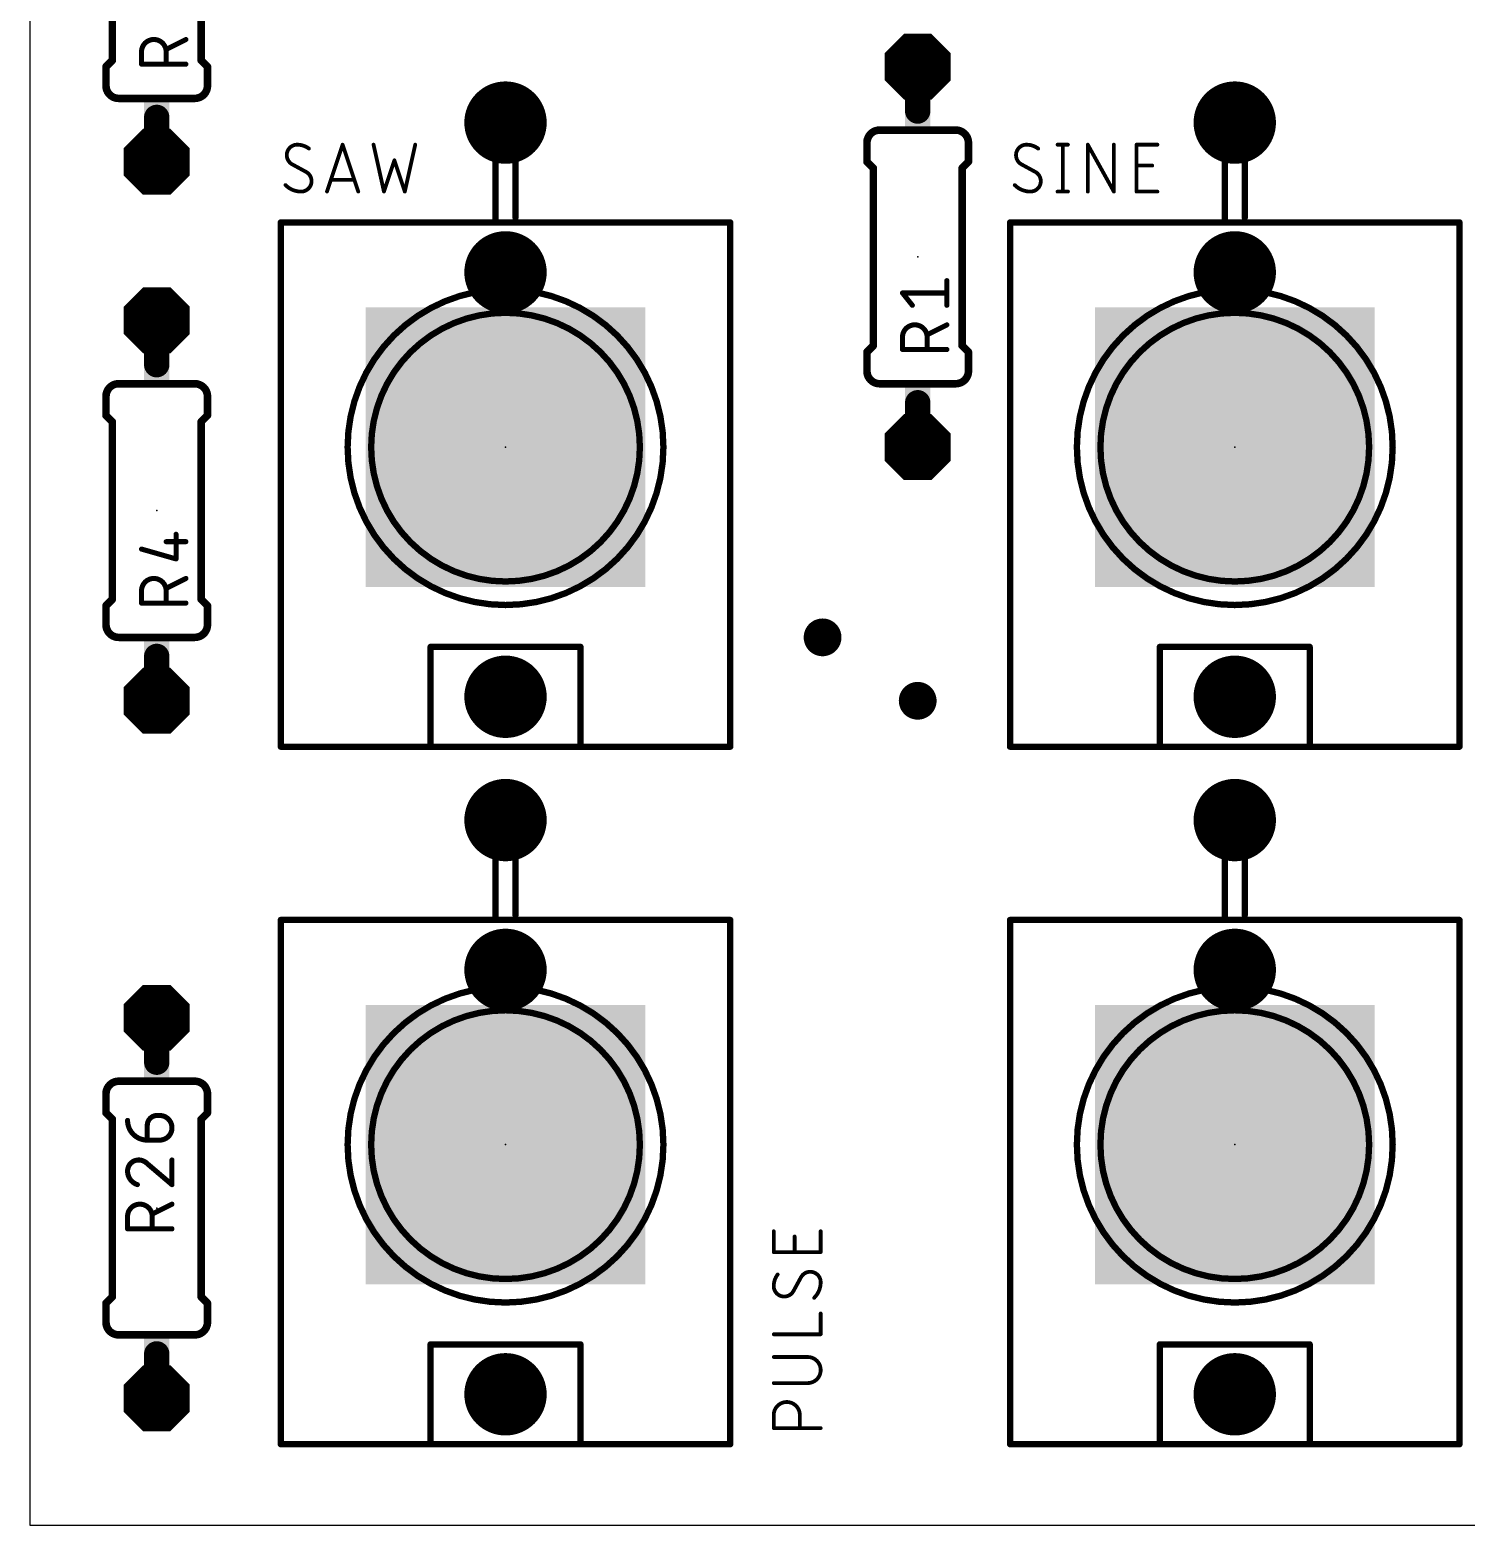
# Model space of a CAD drawing. Extents: x 0 to 48, y 0 to 102.
# Drawn here: x 0 to 28.76, y 0 to 29.95 of the extents above; entities that cross this region are included whole.
import ezdxf

# ---------------------------------------------------------------- set-up
doc = ezdxf.new("R2010")
doc.units = 0
for name, color, linetype in [('17', 110, 'CONTINUOUS'), ('18', 110, 'CONTINUOUS'), ('20', 31, 'CONTINUOUS'), ('21', 253, 'CONTINUOUS'), ('23', 53, 'CONTINUOUS'), ('25', 253, 'CONTINUOUS'), ('41', 12, 'CONTINUOUS'), ('51', 253, 'CONTINUOUS')]:
    doc.layers.add(name, color=color, linetype=linetype)

# ---------------------------------------------------------------- blocks, each defined once
blk = doc.blocks.new('RECT')
blk.add_solid([(-0.5, -0.5), (0.5, -0.5), (-0.5, 0.5), (0.5, 0.5)])
blk = doc.blocks.new('ROUNDP')
at = {"const_width": 0.5}
blk.add_lwpolyline([(0, -0.25, 1), (0, 0.25, 1), (0, -0.25)], format="xyb", dxfattribs=at)
blk = doc.blocks.new('OCTAGONP')
at = {"const_width": 0.5}
blk.add_lwpolyline([(-0.25, -0.1036), (-0.25, 0.1036), (-0.1036, 0.25), (0.1036, 0.25), (0.25, 0.1036), (0.25, -0.1036), (0.1036, -0.25), (-0.1036, -0.25), (-0.25, -0.1036), (-0.25, 0.1036)], dxfattribs=at)
blk = doc.blocks.new('ROUNDV')
at = {"const_width": 0.5}
blk.add_lwpolyline([(0, -0.25, 1), (0, 0.25, 1), (0, -0.25)], format="xyb", dxfattribs=at)

msp = doc.modelspace()

# ---------------------------------------------------------------- linework, layer by layer
at = {"layer": '20'}
for p, q in [((0, 99.05), (0, 0)), ((0, 0), (48.26, 0))]:
    msp.add_line(p, q, dxfattribs=at)
at = {"layer": '21'}
for points, const_width in [([(1.651, 29.337), (1.651, 32.893)], 0.1524), ([(3.429, 29.337), (3.429, 32.893)], 0.1524), ([(1.651, 29.337), (1.524, 29.21)], 0.1524), ([(3.429, 29.337), (3.556, 29.21)], 0.1524), ([(1.524, 28.829), (1.524, 29.21)], 0.1524), ([(3.556, 28.829), (3.556, 29.21)], 0.1524), ([(1.778, 28.575), (3.302, 28.575)], 0.1524), ([(9.725, 28.29), (9.325, 28.29)], 0.127), ([(9.325, 28.29), (9.325, 26.09)], 0.127), ([(9.725, 26.19), (9.725, 28.29)], 0.127), ([(24.33, 28.29), (23.93, 28.29)], 0.127), ([(23.93, 28.29), (23.93, 26.09)], 0.127), ([(24.33, 26.19), (24.33, 28.29)], 0.127), ([(18.542, 27.94), (17.018, 27.94)], 0.1524), ([(5.9498, 26.7081), (6.2631, 27.6479)], 0.0762), ([(6.2631, 27.6479), (6.5763, 26.7081)], 0.0762), ([(6.8817, 27.6479), (7.0905, 26.7081)], 0.0762), ([(7.5082, 26.7081), (7.7171, 27.6479)], 0.0762), ([(16.764, 27.686), (16.764, 27.305)], 0.1524), ([(18.796, 27.686), (18.796, 27.305)], 0.1524), ([(20.5808, 27.6479), (20.7896, 27.6479)], 0.0762), ([(20.6852, 27.6479), (20.6852, 26.7081)], 0.0762), ([(21.1861, 26.7081), (21.1861, 27.6479)], 0.0762), ([(21.1861, 27.6479), (21.7082, 26.7081)], 0.0762), ([(21.7082, 26.7081), (21.7082, 27.6479)], 0.0762), ([(22.1632, 26.7081), (22.1632, 27.6479)], 0.0762), ([(22.1632, 27.6479), (22.5809, 27.6479)], 0.0762), ([(5.5358, 27.0997), (5.2486, 27.2563)], 0.0762), ([(7.0905, 26.7081), (7.2994, 27.3346)], 0.0762), ([(7.2994, 27.3346), (7.5082, 26.7081)], 0.0762), ([(16.891, 27.178), (16.764, 27.305)], 0.1524), ([(16.891, 27.178), (16.891, 23.622)], 0.1524), ([(18.669, 27.178), (18.796, 27.305)], 0.1524), ([(18.669, 27.178), (18.669, 23.622)], 0.1524), ([(20.1408, 27.0997), (19.8536, 27.2563)], 0.0762), ([(22.1632, 27.2302), (22.4765, 27.2302)], 0.0762), ([(6.498, 26.9431), (6.0281, 26.9431)], 0.0762), ([(20.5808, 26.7081), (20.7896, 26.7081)], 0.0762), ([(22.5809, 26.7081), (22.1632, 26.7081)], 0.0762), ([(9.325, 26.09), (5.025, 26.09)], 0.127), ([(5.025, 26.09), (5.025, 15.59)], 0.127), ([(14.025, 26.09), (9.325, 26.09)], 0.127), ([(14.025, 15.59), (14.025, 26.09)], 0.127), ([(23.93, 26.09), (19.63, 26.09)], 0.127), ([(19.63, 26.09), (19.63, 15.59)], 0.127), ([(28.63, 26.09), (23.93, 26.09)], 0.127), ([(28.63, 15.59), (28.63, 26.09)], 0.127), ([(16.891, 23.622), (16.764, 23.495)], 0.1524), ([(18.669, 23.622), (18.796, 23.495)], 0.1524), ([(16.764, 23.114), (16.764, 23.495)], 0.1524), ([(18.796, 23.114), (18.796, 23.495)], 0.1524), ([(3.302, 22.86), (1.778, 22.86)], 0.1524), ([(18.542, 22.86), (17.018, 22.86)], 0.1524), ([(1.524, 22.606), (1.524, 22.225)], 0.1524), ([(3.556, 22.606), (3.556, 22.225)], 0.1524), ([(1.651, 22.098), (1.524, 22.225)], 0.1524), ([(1.651, 22.098), (1.651, 18.542)], 0.1524), ([(3.429, 22.098), (3.556, 22.225)], 0.1524), ([(3.429, 22.098), (3.429, 18.542)], 0.1524), ([(1.651, 18.542), (1.524, 18.415)], 0.1524), ([(3.429, 18.542), (3.556, 18.415)], 0.1524), ([(1.524, 18.034), (1.524, 18.415)], 0.1524), ([(3.556, 18.034), (3.556, 18.415)], 0.1524), ([(3.302, 17.78), (1.778, 17.78)], 0.1524), ([(11.025, 17.59), (8.025, 17.59)], 0.127), ([(8.025, 17.59), (8.025, 15.59)], 0.127), ([(11.025, 15.59), (11.025, 17.59)], 0.127), ([(25.63, 17.59), (22.63, 17.59)], 0.127), ([(22.63, 17.59), (22.63, 15.59)], 0.127), ([(25.63, 15.59), (25.63, 17.59)], 0.127), ([(8.025, 15.59), (5.025, 15.59)], 0.127), ([(11.025, 15.59), (8.025, 15.59)], 0.127), ([(14.025, 15.59), (11.025, 15.59)], 0.127), ([(22.63, 15.59), (19.63, 15.59)], 0.127), ([(25.63, 15.59), (22.63, 15.59)], 0.127), ([(28.63, 15.59), (25.63, 15.59)], 0.127), ([(9.725, 14.32), (9.325, 14.32)], 0.127), ([(9.325, 14.32), (9.325, 12.12)], 0.127), ([(9.725, 12.22), (9.725, 14.32)], 0.127), ([(24.33, 14.32), (23.93, 14.32)], 0.127), ([(23.93, 14.32), (23.93, 12.12)], 0.127), ([(24.33, 12.22), (24.33, 14.32)], 0.127), ([(9.325, 12.12), (5.025, 12.12)], 0.127), ([(5.025, 12.12), (5.025, 1.62)], 0.127), ([(14.025, 12.12), (9.325, 12.12)], 0.127), ([(14.025, 1.62), (14.025, 12.12)], 0.127), ([(23.93, 12.12), (19.63, 12.12)], 0.127), ([(19.63, 12.12), (19.63, 1.62)], 0.127), ([(28.63, 12.12), (23.93, 12.12)], 0.127), ([(28.63, 1.62), (28.63, 12.12)], 0.127), ([(1.524, 8.636), (1.524, 8.255)], 0.1524), ([(3.302, 8.89), (1.778, 8.89)], 0.1524), ([(3.556, 8.636), (3.556, 8.255)], 0.1524), ([(1.651, 8.128), (1.524, 8.255)], 0.1524), ([(1.651, 8.128), (1.651, 4.572)], 0.1524), ([(3.429, 8.128), (3.556, 8.255)], 0.1524), ([(3.429, 8.128), (3.429, 4.572)], 0.1524), ([(14.8971, 5.4674), (14.8971, 5.8851)], 0.0762), ([(15.3148, 5.4674), (15.3148, 5.7807)], 0.0762), ([(15.8369, 5.8851), (15.8369, 5.4674)], 0.0762), ([(15.8369, 5.4674), (14.8971, 5.4674)], 0.0762), ([(15.4453, 4.9689), (15.2887, 4.6818)], 0.0762), ([(1.651, 4.572), (1.524, 4.445)], 0.1524), ([(1.524, 4.064), (1.524, 4.445)], 0.1524), ([(3.429, 4.572), (3.556, 4.445)], 0.1524), ([(3.556, 4.064), (3.556, 4.445)], 0.1524), ([(15.8369, 3.8215), (15.8369, 4.2392)], 0.0762), ([(3.302, 3.81), (1.778, 3.81)], 0.1524), ([(11.025, 3.62), (8.025, 3.62)], 0.127), ([(8.025, 3.62), (8.025, 1.62)], 0.127), ([(11.025, 1.62), (11.025, 3.62)], 0.127), ([(14.8971, 3.8215), (15.8369, 3.8215)], 0.0762), ([(25.63, 3.62), (22.63, 3.62)], 0.127), ([(22.63, 3.62), (22.63, 1.62)], 0.127), ([(25.63, 1.62), (25.63, 3.62)], 0.127), ([(15.5758, 3.3665), (14.8971, 3.3665)], 0.0762), ([(14.8971, 2.8444), (15.5758, 2.8444)], 0.0762), ([(14.8971, 1.9431), (14.8971, 2.2042)], 0.0762), ([(15.4192, 2.2042), (15.4192, 1.9431)], 0.0762), ([(15.8369, 1.9431), (14.8971, 1.9431)], 0.0762), ([(8.025, 1.62), (5.025, 1.62)], 0.127), ([(11.025, 1.62), (8.025, 1.62)], 0.127), ([(14.025, 1.62), (11.025, 1.62)], 0.127), ([(22.63, 1.62), (19.63, 1.62)], 0.127), ([(25.63, 1.62), (22.63, 1.62)], 0.127), ([(28.63, 1.62), (25.63, 1.62)], 0.127)]:
    msp.add_lwpolyline(points, dxfattribs=dict(at, const_width=const_width))
for points, const_width in [([(1.6129, 29.337, 1), (1.6891, 29.337)], 0.0762), ([(1.6779, 29.3101, 1), (1.6241, 29.3639)], 0.0762), ([(3.3909, 29.337, 1), (3.4671, 29.337)], 0.0762), ([(3.4559, 29.3639, 1), (3.4021, 29.3101)], 0.0762), ([(1.5621, 29.21, 1), (1.4859, 29.21)], 0.0762), ([(1.4971, 29.2369, 1), (1.5509, 29.1831)], 0.0762), ([(3.5941, 29.21, 1), (3.5179, 29.21)], 0.0762), ([(3.5291, 29.1831, 1), (3.5829, 29.2369)], 0.0762), ([(1.524, 28.829, 0.4142), (1.778, 28.575)], 0.1524), ([(1.5621, 28.829, 1), (1.4859, 28.829)], 0.0762), ([(1.4859, 28.829, 1), (1.5621, 28.829)], 0.0762), ([(3.302, 28.575, 0.4142), (3.556, 28.829)], 0.1524), ([(3.5941, 28.829, 1), (3.5179, 28.829)], 0.0762), ([(3.5179, 28.829, 1), (3.5941, 28.829)], 0.0762), ([(1.778, 28.6131, 1), (1.778, 28.5369)], 0.0762), ([(1.778, 28.5369, 1), (1.778, 28.6131)], 0.0762), ([(3.302, 28.6131, 1), (3.302, 28.5369)], 0.0762), ([(3.302, 28.5369, 1), (3.302, 28.6131)], 0.0762), ([(9.325, 28.3218, 1), (9.325, 28.2583)], 0.0635), ([(9.3568, 28.29, 1), (9.2933, 28.29)], 0.0635), ([(9.7568, 28.29, 1), (9.6932, 28.29)], 0.0635), ([(9.725, 28.2583, 1), (9.725, 28.3218)], 0.0635), ([(23.93, 28.3218, 1), (23.93, 28.2583)], 0.0635), ([(23.9617, 28.29, 1), (23.8983, 28.29)], 0.0635), ([(24.3618, 28.29, 1), (24.2983, 28.29)], 0.0635), ([(24.33, 28.2583, 1), (24.33, 28.3218)], 0.0635), ([(17.018, 27.94, 0.4142), (16.764, 27.686)], 0.1524), ([(17.018, 27.9781, 1), (17.018, 27.9019)], 0.0762), ([(17.018, 27.9019, 1), (17.018, 27.9781)], 0.0762), ([(18.796, 27.686, 0.4142), (18.542, 27.94)], 0.1524), ([(18.542, 27.9781, 1), (18.542, 27.9019)], 0.0762), ([(18.542, 27.9019, 1), (18.542, 27.9781)], 0.0762), ([(5.3531, 27.6479, 0.4142), (5.1442, 27.4391)], 0.0762), ([(5.588, 27.5696, 0.1623), (5.3531, 27.6479)], 0.0762), ([(5.3531, 27.6669, 1), (5.353, 27.6289)], 0.0381), ([(5.353, 27.6288, 1), (5.3531, 27.6669)], 0.0381), ([(5.5766, 27.5543, 1), (5.5994, 27.5848)], 0.0381), ([(6.2811, 27.6539, 1), (6.245, 27.6419)], 0.0381), ([(6.2811, 27.6419, 1), (6.245, 27.6539)], 0.0381), ([(6.9003, 27.652, 1), (6.8631, 27.6438)], 0.0381), ([(7.7357, 27.6438, 1), (7.6985, 27.652)], 0.0381), ([(16.8021, 27.686, 1), (16.7259, 27.686)], 0.0762), ([(16.7259, 27.686, 1), (16.8021, 27.686)], 0.0762), ([(18.8341, 27.686, 1), (18.7579, 27.686)], 0.0762), ([(18.7579, 27.686, 1), (18.8341, 27.686)], 0.0762), ([(19.9581, 27.6479, 0.4142), (19.7492, 27.4391)], 0.0762), ([(20.193, 27.5696, 0.1623), (19.9581, 27.6479)], 0.0762), ([(19.9581, 27.6669, 1), (19.958, 27.6289)], 0.0381), ([(19.958, 27.6288, 1), (19.9581, 27.6669)], 0.0381), ([(20.1816, 27.5543, 1), (20.2044, 27.5848)], 0.0381), ([(20.5808, 27.6669, 1), (20.5808, 27.6288)], 0.0381), ([(20.7042, 27.6479, 1), (20.6661, 27.6479)], 0.0381), ([(20.7896, 27.6288, 1), (20.7896, 27.6669)], 0.0381), ([(21.2028, 27.6572, 1), (21.1695, 27.6386)], 0.0381), ([(21.2052, 27.6479, 1), (21.1671, 27.6479)], 0.0381), ([(21.7273, 27.6479, 1), (21.6892, 27.6479)], 0.0381), ([(22.1632, 27.6669, 1), (22.1632, 27.6288)], 0.0381), ([(22.1823, 27.6479, 1), (22.1442, 27.6479)], 0.0381), ([(22.5809, 27.6288, 1), (22.5809, 27.6669)], 0.0381), ([(5.1442, 27.4391, 0.2656), (5.2486, 27.2563)], 0.0762), ([(5.1633, 27.4391, 1), (5.1252, 27.4391)], 0.0381), ([(5.1252, 27.4391, 1), (5.1633, 27.4391)], 0.0381), ([(5.2577, 27.273, 1), (5.2395, 27.2396)], 0.0381), ([(5.239, 27.2399, 1), (5.2583, 27.2727)], 0.0381), ([(7.3175, 27.3407, 1), (7.2813, 27.3286)], 0.0381), ([(7.3175, 27.3286, 1), (7.2813, 27.3407)], 0.0381), ([(16.7259, 27.305, 1), (16.8021, 27.305)], 0.0762), ([(16.7909, 27.3319, 1), (16.7371, 27.2781)], 0.0762), ([(16.9291, 27.178, 1), (16.8529, 27.178)], 0.0762), ([(18.7071, 27.178, 1), (18.6309, 27.178)], 0.0762), ([(18.7579, 27.305, 1), (18.8341, 27.305)], 0.0762), ([(18.8229, 27.2781, 1), (18.7691, 27.3319)], 0.0762), ([(19.7492, 27.4391, 0.2656), (19.8536, 27.2563)], 0.0762), ([(19.7683, 27.4391, 1), (19.7302, 27.4391)], 0.0381), ([(19.7302, 27.4391, 1), (19.7683, 27.4391)], 0.0381), ([(19.8627, 27.273, 1), (19.8445, 27.2396)], 0.0381), ([(19.844, 27.2399, 1), (19.8633, 27.2727)], 0.0381), ([(22.1632, 27.2493, 1), (22.1632, 27.2112)], 0.0381), ([(22.4765, 27.2112, 1), (22.4765, 27.2493)], 0.0381), ([(5.4314, 26.7081, 0.4142), (5.6402, 26.9169)], 0.0762), ([(5.6402, 26.9169, 0.2656), (5.5358, 27.0997)], 0.0762), ([(5.5455, 27.1161, 1), (5.5261, 27.0833)], 0.0381), ([(5.5267, 27.083, 1), (5.5449, 27.1164)], 0.0381), ([(5.6593, 26.9169, 1), (5.6212, 26.9169)], 0.0381), ([(6.0281, 26.9621, 1), (6.0281, 26.924)], 0.0381), ([(6.498, 26.924, 1), (6.498, 26.9621)], 0.0381), ([(16.8641, 27.1511, 1), (16.9179, 27.2049)], 0.0762), ([(18.6421, 27.2049, 1), (18.6959, 27.1511)], 0.0762), ([(20.0364, 26.7081, 0.4142), (20.2452, 26.9169)], 0.0762), ([(20.2452, 26.9169, 0.2656), (20.1408, 27.0997)], 0.0762), ([(20.1505, 27.1161, 1), (20.1311, 27.0833)], 0.0381), ([(20.1317, 27.083, 1), (20.1499, 27.1164)], 0.0381), ([(20.2643, 26.9169, 1), (20.2262, 26.9169)], 0.0381), ([(5.1181, 26.8386, 0.2), (5.4314, 26.7081)], 0.0762), ([(5.1316, 26.852, 1), (5.1046, 26.8252)], 0.0381), ([(5.4314, 26.7272, 1), (5.4314, 26.6891)], 0.0381), ([(5.4314, 26.6891, 1), (5.4314, 26.7271)], 0.0381), ([(5.6212, 26.9169, 1), (5.6593, 26.9169)], 0.0381), ([(5.9317, 26.7141, 1), (5.9679, 26.7021)], 0.0381), ([(6.5583, 26.7021, 1), (6.5944, 26.7141)], 0.0381), ([(7.0725, 26.7141, 1), (7.1086, 26.7021)], 0.0381), ([(7.0719, 26.704, 1), (7.1091, 26.7122)], 0.0381), ([(7.4896, 26.7122, 1), (7.5268, 26.704)], 0.0381), ([(7.4902, 26.7021, 1), (7.5263, 26.7141)], 0.0381), ([(19.7231, 26.8386, 0.2), (20.0364, 26.7081)], 0.0762), ([(19.7366, 26.852, 1), (19.7096, 26.8252)], 0.0381), ([(20.0364, 26.7272, 1), (20.0364, 26.6891)], 0.0381), ([(20.0364, 26.6891, 1), (20.0364, 26.7271)], 0.0381), ([(20.2262, 26.9169, 1), (20.2643, 26.9169)], 0.0381), ([(20.5808, 26.7272, 1), (20.5808, 26.6891)], 0.0381), ([(20.6661, 26.7081, 1), (20.7042, 26.7081)], 0.0381), ([(20.7896, 26.6891, 1), (20.7896, 26.7272)], 0.0381), ([(21.1671, 26.7081, 1), (21.2052, 26.7081)], 0.0381), ([(21.6892, 26.7081, 1), (21.7273, 26.7081)], 0.0381), ([(21.6916, 26.6988, 1), (21.7249, 26.7174)], 0.0381), ([(22.1632, 26.7272, 1), (22.1632, 26.6891)], 0.0381), ([(22.1442, 26.7081, 1), (22.1823, 26.7081)], 0.0381), ([(22.5809, 26.6891, 1), (22.5809, 26.7272)], 0.0381), ([(5.0568, 26.09, 1), (4.9933, 26.09)], 0.0635), ([(5.025, 26.1217, 1), (5.025, 26.0583)], 0.0635), ([(9.325, 26.1217, 1), (9.325, 26.0583)], 0.0635), ([(9.2933, 26.09, 1), (9.3568, 26.09)], 0.0635), ([(9.325, 26.0583, 1), (9.325, 26.1217)], 0.0635), ([(9.6932, 26.19, 1), (9.7568, 26.19)], 0.0635), ([(14.0568, 26.09, 1), (13.9932, 26.09)], 0.0635), ([(14.025, 26.0583, 1), (14.025, 26.1217)], 0.0635), ([(19.6618, 26.09, 1), (19.5983, 26.09)], 0.0635), ([(19.63, 26.1217, 1), (19.63, 26.0583)], 0.0635), ([(23.93, 26.1217, 1), (23.93, 26.0583)], 0.0635), ([(23.8983, 26.09, 1), (23.9617, 26.09)], 0.0635), ([(23.93, 26.0583, 1), (23.93, 26.1217)], 0.0635), ([(24.2983, 26.19, 1), (24.3618, 26.19)], 0.0635), ([(28.6618, 26.09, 1), (28.5983, 26.09)], 0.0635), ([(28.63, 26.0583, 1), (28.63, 26.1217)], 0.0635), ([(9.525, 18.4277, 1), (9.525, 24.7523, 1), (9.525, 18.4277)], 0.127), ([(24.13, 18.4277, 1), (24.13, 24.7523, 1), (24.13, 18.4277)], 0.127), ([(9.525, 18.8993, 1), (9.525, 24.2807, 1), (9.525, 18.8993)], 0.127), ([(24.13, 18.8993, 1), (24.13, 24.2807, 1), (24.13, 18.8993)], 0.127), ([(16.8529, 23.622, 1), (16.9291, 23.622)], 0.0762), ([(16.9179, 23.5951, 1), (16.8641, 23.6489)], 0.0762), ([(18.6309, 23.622, 1), (18.7071, 23.622)], 0.0762), ([(18.6959, 23.6489, 1), (18.6421, 23.5951)], 0.0762), ([(16.8021, 23.495, 1), (16.7259, 23.495)], 0.0762), ([(16.7371, 23.5219, 1), (16.7909, 23.4681)], 0.0762), ([(18.8341, 23.495, 1), (18.7579, 23.495)], 0.0762), ([(18.7691, 23.4681, 1), (18.8229, 23.5219)], 0.0762), ([(16.764, 23.114, 0.4142), (17.018, 22.86)], 0.1524), ([(16.8021, 23.114, 1), (16.7259, 23.114)], 0.0762), ([(16.7259, 23.114, 1), (16.8021, 23.114)], 0.0762), ([(18.542, 22.86, 0.4142), (18.796, 23.114)], 0.1524), ([(18.8341, 23.114, 1), (18.7579, 23.114)], 0.0762), ([(18.7579, 23.114, 1), (18.8341, 23.114)], 0.0762), ([(1.778, 22.86, 0.4142), (1.524, 22.606)], 0.1524), ([(1.778, 22.8981, 1), (1.778, 22.8219)], 0.0762), ([(1.778, 22.8219, 1), (1.778, 22.8981)], 0.0762), ([(3.556, 22.606, 0.4142), (3.302, 22.86)], 0.1524), ([(3.302, 22.8981, 1), (3.302, 22.8219)], 0.0762), ([(3.302, 22.8219, 1), (3.302, 22.8981)], 0.0762), ([(17.018, 22.8981, 1), (17.018, 22.8219)], 0.0762), ([(17.018, 22.8219, 1), (17.018, 22.8981)], 0.0762), ([(18.542, 22.8981, 1), (18.542, 22.8219)], 0.0762), ([(18.542, 22.8219, 1), (18.542, 22.8981)], 0.0762), ([(1.5621, 22.606, 1), (1.4859, 22.606)], 0.0762), ([(1.4859, 22.606, 1), (1.5621, 22.606)], 0.0762), ([(3.5941, 22.606, 1), (3.5179, 22.606)], 0.0762), ([(3.5179, 22.606, 1), (3.5941, 22.606)], 0.0762), ([(1.4859, 22.225, 1), (1.5621, 22.225)], 0.0762), ([(1.5509, 22.2519, 1), (1.4971, 22.1981)], 0.0762), ([(1.6891, 22.098, 1), (1.6129, 22.098)], 0.0762), ([(1.6241, 22.0711, 1), (1.6779, 22.1249)], 0.0762), ([(3.4671, 22.098, 1), (3.3909, 22.098)], 0.0762), ([(3.4021, 22.1249, 1), (3.4559, 22.0711)], 0.0762), ([(3.5179, 22.225, 1), (3.5941, 22.225)], 0.0762), ([(3.5829, 22.1981, 1), (3.5291, 22.2519)], 0.0762), ([(1.6129, 18.542, 1), (1.6891, 18.542)], 0.0762), ([(1.6779, 18.5151, 1), (1.6241, 18.5689)], 0.0762), ([(3.3909, 18.542, 1), (3.4671, 18.542)], 0.0762), ([(3.4559, 18.5689, 1), (3.4021, 18.5151)], 0.0762), ([(1.5621, 18.415, 1), (1.4859, 18.415)], 0.0762), ([(1.4971, 18.4419, 1), (1.5509, 18.3881)], 0.0762), ([(3.5941, 18.415, 1), (3.5179, 18.415)], 0.0762), ([(3.5291, 18.3881, 1), (3.5829, 18.4419)], 0.0762), ([(1.524, 18.034, 0.4142), (1.778, 17.78)], 0.1524), ([(1.5621, 18.034, 1), (1.4859, 18.034)], 0.0762), ([(1.4859, 18.034, 1), (1.5621, 18.034)], 0.0762), ([(3.302, 17.78, 0.4142), (3.556, 18.034)], 0.1524), ([(3.5941, 18.034, 1), (3.5179, 18.034)], 0.0762), ([(3.5179, 18.034, 1), (3.5941, 18.034)], 0.0762), ([(1.778, 17.8181, 1), (1.778, 17.7419)], 0.0762), ([(1.778, 17.7419, 1), (1.778, 17.8181)], 0.0762), ([(3.302, 17.8181, 1), (3.302, 17.7419)], 0.0762), ([(3.302, 17.7419, 1), (3.302, 17.8181)], 0.0762), ([(8.0568, 17.59, 1), (7.9933, 17.59)], 0.0635), ([(8.025, 17.6217, 1), (8.025, 17.5583)], 0.0635), ([(11.0568, 17.59, 1), (10.9932, 17.59)], 0.0635), ([(11.025, 17.5583, 1), (11.025, 17.6217)], 0.0635), ([(22.6618, 17.59, 1), (22.5983, 17.59)], 0.0635), ([(22.63, 17.6217, 1), (22.63, 17.5583)], 0.0635), ([(25.6618, 17.59, 1), (25.5983, 17.59)], 0.0635), ([(25.63, 17.5583, 1), (25.63, 17.6217)], 0.0635), ([(5.025, 15.6218, 1), (5.025, 15.5583)], 0.0635), ([(4.9933, 15.59, 1), (5.0568, 15.59)], 0.0635), ([(8.025, 15.6218, 1), (8.025, 15.5583)], 0.0635), ([(7.9933, 15.59, 1), (8.0568, 15.59)], 0.0635), ([(8.025, 15.5583, 1), (8.025, 15.6218)], 0.0635), ([(10.9932, 15.59, 1), (11.0568, 15.59)], 0.0635), ([(11.025, 15.6218, 1), (11.025, 15.5583)], 0.0635), ([(11.025, 15.5583, 1), (11.025, 15.6218)], 0.0635), ([(13.9932, 15.59, 1), (14.0568, 15.59)], 0.0635), ([(14.025, 15.5583, 1), (14.025, 15.6218)], 0.0635), ([(19.63, 15.6218, 1), (19.63, 15.5583)], 0.0635), ([(19.5983, 15.59, 1), (19.6618, 15.59)], 0.0635), ([(22.63, 15.6218, 1), (22.63, 15.5583)], 0.0635), ([(22.5983, 15.59, 1), (22.6618, 15.59)], 0.0635), ([(22.63, 15.5583, 1), (22.63, 15.6218)], 0.0635), ([(25.63, 15.6218, 1), (25.63, 15.5583)], 0.0635), ([(25.5983, 15.59, 1), (25.6618, 15.59)], 0.0635), ([(25.63, 15.5583, 1), (25.63, 15.6218)], 0.0635), ([(28.5983, 15.59, 1), (28.6618, 15.59)], 0.0635), ([(28.63, 15.5583, 1), (28.63, 15.6218)], 0.0635), ([(9.325, 14.3518, 1), (9.325, 14.2882)], 0.0635), ([(9.3568, 14.32, 1), (9.2933, 14.32)], 0.0635), ([(9.7568, 14.32, 1), (9.6932, 14.32)], 0.0635), ([(9.725, 14.2882, 1), (9.725, 14.3518)], 0.0635), ([(23.93, 14.3518, 1), (23.93, 14.2882)], 0.0635), ([(23.9617, 14.32, 1), (23.8983, 14.32)], 0.0635), ([(24.3618, 14.32, 1), (24.2983, 14.32)], 0.0635), ([(24.33, 14.2882, 1), (24.33, 14.3518)], 0.0635), ([(5.025, 12.1518, 1), (5.025, 12.0883)], 0.0635), ([(5.0568, 12.12, 1), (4.9933, 12.12)], 0.0635), ([(9.325, 12.1518, 1), (9.325, 12.0883)], 0.0635), ([(9.2933, 12.12, 1), (9.3568, 12.12)], 0.0635), ([(9.325, 12.0883, 1), (9.325, 12.1518)], 0.0635), ([(9.6932, 12.22, 1), (9.7568, 12.22)], 0.0635), ([(14.0568, 12.12, 1), (13.9932, 12.12)], 0.0635), ([(14.025, 12.0883, 1), (14.025, 12.1518)], 0.0635), ([(19.63, 12.1518, 1), (19.63, 12.0883)], 0.0635), ([(19.6618, 12.12, 1), (19.5983, 12.12)], 0.0635), ([(23.93, 12.1518, 1), (23.93, 12.0883)], 0.0635), ([(23.8983, 12.12, 1), (23.9617, 12.12)], 0.0635), ([(23.93, 12.0883, 1), (23.93, 12.1518)], 0.0635), ([(24.2983, 12.22, 1), (24.3618, 12.22)], 0.0635), ([(28.6618, 12.12, 1), (28.5983, 12.12)], 0.0635), ([(28.63, 12.0883, 1), (28.63, 12.1518)], 0.0635), ([(9.525, 4.4577, 1), (9.525, 10.7823, 1), (9.525, 4.4577)], 0.127), ([(24.13, 4.4577, 1), (24.13, 10.7823, 1), (24.13, 4.4577)], 0.127), ([(9.525, 4.9293, 1), (9.525, 10.3107, 1), (9.525, 4.9293)], 0.127), ([(24.13, 4.9293, 1), (24.13, 10.3107, 1), (24.13, 4.9293)], 0.127), ([(1.778, 8.89, 0.4142), (1.524, 8.636)], 0.1524), ([(1.5621, 8.636, 1), (1.4859, 8.636)], 0.0762), ([(1.778, 8.9281, 1), (1.778, 8.8519)], 0.0762), ([(1.778, 8.8519, 1), (1.778, 8.9281)], 0.0762), ([(3.556, 8.636, 0.4142), (3.302, 8.89)], 0.1524), ([(3.302, 8.9281, 1), (3.302, 8.8519)], 0.0762), ([(3.302, 8.8519, 1), (3.302, 8.9281)], 0.0762), ([(3.5941, 8.636, 1), (3.5179, 8.636)], 0.0762), ([(1.4859, 8.636, 1), (1.5621, 8.636)], 0.0762), ([(3.5179, 8.636, 1), (3.5941, 8.636)], 0.0762), ([(1.4859, 8.255, 1), (1.5621, 8.255)], 0.0762), ([(1.5509, 8.2819, 1), (1.4971, 8.2281)], 0.0762), ([(1.6891, 8.128, 1), (1.6129, 8.128)], 0.0762), ([(1.6241, 8.1011, 1), (1.6779, 8.1549)], 0.0762), ([(3.4671, 8.128, 1), (3.3909, 8.128)], 0.0762), ([(3.4021, 8.1549, 1), (3.4559, 8.1011)], 0.0762), ([(3.5179, 8.255, 1), (3.5941, 8.255)], 0.0762), ([(3.5829, 8.2281, 1), (3.5291, 8.2819)], 0.0762), ([(14.9162, 5.8851, 1), (14.878, 5.8851)], 0.0381), ([(15.3338, 5.7807, 1), (15.2957, 5.7807)], 0.0381), ([(15.8559, 5.8851, 1), (15.8178, 5.8851)], 0.0381), ([(14.8971, 5.4864, 1), (14.8971, 5.4483)], 0.0381), ([(14.878, 5.4674, 1), (14.9162, 5.4674)], 0.0381), ([(15.2957, 5.4674, 1), (15.3338, 5.4674)], 0.0381), ([(15.8178, 5.4674, 1), (15.8559, 5.4674)], 0.0381), ([(15.8369, 5.4483, 1), (15.8369, 5.4864)], 0.0381), ([(15.6281, 5.0734, 0.2656), (15.4453, 4.9689)], 0.0762), ([(15.8369, 4.8645, 0.4142), (15.6281, 5.0734)], 0.0762), ([(15.6281, 5.0924, 1), (15.6281, 5.0543)], 0.0381), ([(15.6281, 5.0543, 1), (15.6281, 5.0924)], 0.0381), ([(14.9754, 5.0211, 0.1623), (14.8971, 4.7862)], 0.0762), ([(14.8971, 4.7862, 0.4142), (15.1059, 4.5774)], 0.0762), ([(14.9162, 4.7862, 1), (14.878, 4.7862)], 0.0381), ([(14.878, 4.7862, 1), (14.9162, 4.7862)], 0.0381), ([(14.9907, 5.0097, 1), (14.9602, 5.0326)], 0.0381), ([(15.4289, 4.9786, 1), (15.4617, 4.9593)], 0.0381), ([(15.462, 4.9598, 1), (15.4286, 4.9781)], 0.0381), ([(15.7064, 4.5512, 0.2), (15.8369, 4.8645)], 0.0762), ([(15.8559, 4.8645, 1), (15.8179, 4.8645)], 0.0381), ([(15.8178, 4.8645, 1), (15.8559, 4.8645)], 0.0381), ([(1.5621, 4.445, 1), (1.4859, 4.445)], 0.0762), ([(1.4971, 4.4719, 1), (1.5509, 4.4181)], 0.0762), ([(1.6129, 4.572, 1), (1.6891, 4.572)], 0.0762), ([(1.6779, 4.5451, 1), (1.6241, 4.5989)], 0.0762), ([(3.3909, 4.572, 1), (3.4671, 4.572)], 0.0762), ([(3.4559, 4.5989, 1), (3.4021, 4.5451)], 0.0762), ([(3.5941, 4.445, 1), (3.5179, 4.445)], 0.0762), ([(3.5291, 4.4181, 1), (3.5829, 4.4719)], 0.0762), ([(15.1059, 4.5774, 0.2656), (15.2887, 4.6818)], 0.0762), ([(15.1059, 4.5964, 1), (15.1059, 4.5583)], 0.0381), ([(15.1059, 4.5583, 1), (15.1059, 4.5964)], 0.0381), ([(15.272, 4.6909, 1), (15.3054, 4.6726)], 0.0381), ([(15.3051, 4.6721, 1), (15.2723, 4.6914)], 0.0381), ([(15.693, 4.5648, 1), (15.7198, 4.5377)], 0.0381), ([(15.8559, 4.2392, 1), (15.8178, 4.2392)], 0.0381), ([(1.524, 4.064, 0.4142), (1.778, 3.81)], 0.1524), ([(1.5621, 4.064, 1), (1.4859, 4.064)], 0.0762), ([(1.4859, 4.064, 1), (1.5621, 4.064)], 0.0762), ([(3.302, 3.81, 0.4142), (3.556, 4.064)], 0.1524), ([(3.5941, 4.064, 1), (3.5179, 4.064)], 0.0762), ([(3.5179, 4.064, 1), (3.5941, 4.064)], 0.0762), ([(1.778, 3.8481, 1), (1.778, 3.7719)], 0.0762), ([(1.778, 3.7719, 1), (1.778, 3.8481)], 0.0762), ([(3.302, 3.8481, 1), (3.302, 3.7719)], 0.0762), ([(3.302, 3.7719, 1), (3.302, 3.8481)], 0.0762), ([(8.025, 3.6518, 1), (8.025, 3.5882)], 0.0635), ([(8.0568, 3.62, 1), (7.9933, 3.62)], 0.0635), ([(11.0568, 3.62, 1), (10.9932, 3.62)], 0.0635), ([(11.025, 3.5882, 1), (11.025, 3.6518)], 0.0635), ([(14.8971, 3.8405, 1), (14.8971, 3.8024)], 0.0381), ([(15.8178, 3.8215, 1), (15.8559, 3.8215)], 0.0381), ([(15.8369, 3.8024, 1), (15.8369, 3.8405)], 0.0381), ([(22.63, 3.6518, 1), (22.63, 3.5882)], 0.0635), ([(22.6618, 3.62, 1), (22.5983, 3.62)], 0.0635), ([(25.6618, 3.62, 1), (25.5983, 3.62)], 0.0635), ([(25.63, 3.5882, 1), (25.63, 3.6518)], 0.0635), ([(14.8971, 3.3855, 1), (14.8971, 3.3474)], 0.0381), ([(15.5758, 2.8444, 1), (15.5758, 3.3665)], 0.0762), ([(15.5758, 3.3855, 1), (15.5758, 3.3474)], 0.0381), ([(15.5758, 3.3474, 1), (15.5758, 3.3855)], 0.0381), ([(14.8971, 2.8634, 1), (14.8971, 2.8253)], 0.0381), ([(15.5758, 2.8634, 1), (15.5758, 2.8253)], 0.0381), ([(15.5758, 2.8253, 1), (15.5758, 2.8634)], 0.0381), ([(15.4192, 2.2042, 1), (14.8971, 2.2042)], 0.0762), ([(14.9162, 2.2042, 1), (14.878, 2.2042)], 0.0381), ([(14.878, 2.2042, 1), (14.9162, 2.2042)], 0.0381), ([(15.4383, 2.2042, 1), (15.4002, 2.2042)], 0.0381), ([(15.4002, 2.2042, 1), (15.4383, 2.2042)], 0.0381), ([(14.8971, 1.9622, 1), (14.8971, 1.9241)], 0.0381), ([(14.878, 1.9431, 1), (14.9162, 1.9431)], 0.0381), ([(15.4002, 1.9431, 1), (15.4383, 1.9431)], 0.0381), ([(15.8369, 1.9241, 1), (15.8369, 1.9622)], 0.0381), ([(5.025, 1.6518, 1), (5.025, 1.5883)], 0.0635), ([(4.9933, 1.62, 1), (5.0568, 1.62)], 0.0635), ([(8.025, 1.6518, 1), (8.025, 1.5883)], 0.0635), ([(7.9933, 1.62, 1), (8.0568, 1.62)], 0.0635), ([(8.025, 1.5883, 1), (8.025, 1.6518)], 0.0635), ([(10.9932, 1.62, 1), (11.0568, 1.62)], 0.0635), ([(11.025, 1.6518, 1), (11.025, 1.5883)], 0.0635), ([(11.025, 1.5883, 1), (11.025, 1.6518)], 0.0635), ([(13.9932, 1.62, 1), (14.0568, 1.62)], 0.0635), ([(14.025, 1.5883, 1), (14.025, 1.6518)], 0.0635), ([(19.63, 1.6518, 1), (19.63, 1.5883)], 0.0635), ([(19.5983, 1.62, 1), (19.6618, 1.62)], 0.0635), ([(22.63, 1.6518, 1), (22.63, 1.5883)], 0.0635), ([(22.5983, 1.62, 1), (22.6618, 1.62)], 0.0635), ([(22.63, 1.5883, 1), (22.63, 1.6518)], 0.0635), ([(25.63, 1.6518, 1), (25.63, 1.5883)], 0.0635), ([(25.5983, 1.62, 1), (25.6618, 1.62)], 0.0635), ([(25.63, 1.5883, 1), (25.63, 1.6518)], 0.0635), ([(28.5983, 1.62, 1), (28.6618, 1.62)], 0.0635), ([(28.63, 1.5883, 1), (28.63, 1.6518)], 0.0635)]:
    msp.add_lwpolyline(points, format="xyb", dxfattribs=dict(at, const_width=const_width))
at = {"layer": '23'}
for p in [(17.78, 25.4), (9.525, 21.59), (24.13, 21.59), (2.54, 20.32), (9.525, 7.62), (24.13, 7.62), (2.54, 6.35)]:
    msp.add_point(p, dxfattribs=at)
at = {"layer": '25'}
for points, const_width in [([(2.7291, 29.5077, 1), (2.2352, 29.5077)], 0.1016), ([(3.1356, 29.732, 1), (3.1128, 29.7774)], 0.0508), ([(2.2606, 29.5077, 1), (2.2098, 29.5077)], 0.0508), ([(2.2098, 29.5077, 1), (2.2606, 29.5077)], 0.0508), ([(2.7177, 29.5798, 1), (2.7404, 29.5344)], 0.0508), ([(2.7545, 29.5077, 1), (2.7037, 29.5077)], 0.0508), ([(2.7037, 29.5077, 1), (2.7545, 29.5077)], 0.0508), ([(2.2352, 29.2862, 1), (2.2352, 29.2354)], 0.0508), ([(2.2098, 29.2608, 1), (2.2606, 29.2608)], 0.0508), ([(2.7037, 29.2608, 1), (2.7545, 29.2608)], 0.0508), ([(3.1242, 29.2354, 1), (3.1242, 29.2862)], 0.0508), ([(18.3896, 24.9247, 1), (18.3388, 24.9247)], 0.0508), ([(17.495, 24.6936, 1), (17.4554, 24.6619)], 0.0508), ([(17.4752, 24.7031, 1), (17.4752, 24.6523)], 0.0508), ([(18.3642, 24.6523, 1), (18.3642, 24.7031)], 0.0508), ([(17.6529, 24.4149, 1), (17.6926, 24.4467)], 0.0508), ([(18.3388, 24.4308, 1), (18.3896, 24.4308)], 0.0508), ([(17.9691, 23.7927, 1), (17.4752, 23.7927)], 0.1016), ([(18.3756, 24.017, 1), (18.3528, 24.0624)], 0.0508), ([(17.5006, 23.7927, 1), (17.4498, 23.7927)], 0.0508), ([(17.4498, 23.7927, 1), (17.5006, 23.7927)], 0.0508), ([(17.9577, 23.8648, 1), (17.9804, 23.8194)], 0.0508), ([(17.9945, 23.7927, 1), (17.9437, 23.7927)], 0.0508), ([(17.9437, 23.7927, 1), (17.9945, 23.7927)], 0.0508), ([(17.4752, 23.5712, 1), (17.4752, 23.5204)], 0.0508), ([(17.4498, 23.5458, 1), (17.5006, 23.5458)], 0.0508), ([(17.9437, 23.5458, 1), (17.9945, 23.5458)], 0.0508), ([(18.3642, 23.5204, 1), (18.3642, 23.5712)], 0.0508), ([(2.952, 19.8447, 1), (2.9012, 19.8447)], 0.0508), ([(2.2422, 19.5728, 1), (2.2282, 19.5239)], 0.0508), ([(2.7291, 19.7219, 1), (2.7291, 19.6711)], 0.0508), ([(3.1242, 19.6711, 1), (3.1242, 19.7219)], 0.0508), ([(2.9012, 19.3508, 1), (2.952, 19.3508)], 0.0508), ([(2.9197, 19.3264, 1), (2.9336, 19.3752)], 0.0508), ([(2.7291, 18.7127, 1), (2.2352, 18.7127)], 0.1016), ([(3.1356, 18.937, 1), (3.1128, 18.9824)], 0.0508), ([(2.2606, 18.7127, 1), (2.2098, 18.7127)], 0.0508), ([(2.2098, 18.7127, 1), (2.2606, 18.7127)], 0.0508), ([(2.7177, 18.7848, 1), (2.7404, 18.7394)], 0.0508), ([(2.7545, 18.7127, 1), (2.7037, 18.7127)], 0.0508), ([(2.7037, 18.7127, 1), (2.7545, 18.7127)], 0.0508), ([(2.2352, 18.4912, 1), (2.2352, 18.4404)], 0.0508), ([(2.2098, 18.4658, 1), (2.2606, 18.4658)], 0.0508), ([(2.7037, 18.4658, 1), (2.7545, 18.4658)], 0.0508), ([(3.1242, 18.4404, 1), (3.1242, 18.4912)], 0.0508), ([(1.9558, 8.1054, 0.4142), (2.3509, 7.7103)], 0.1016), ([(1.9812, 8.1054, 1), (1.9304, 8.1054)], 0.0508), ([(2.5485, 8.2042, 0.4142), (2.3509, 8.0066)], 0.1016), ([(2.5485, 8.2296, 1), (2.5485, 8.1788)], 0.0508), ([(2.5485, 8.1788, 1), (2.5485, 8.2296)], 0.0508), ([(2.5979, 7.7103, 1), (2.5979, 8.2042)], 0.1016), ([(2.5979, 8.2296, 1), (2.5979, 8.1788)], 0.0508), ([(2.5979, 8.1788, 1), (2.5979, 8.2296)], 0.0508), ([(2.3763, 8.0066, 1), (2.3255, 8.0066)], 0.0508), ([(2.3255, 8.0066, 1), (2.3763, 8.0066)], 0.0508), ([(2.3509, 7.7357, 1), (2.3509, 7.6849)], 0.0508), ([(2.3255, 7.7103, 1), (2.3763, 7.7103)], 0.0508), ([(2.3509, 7.6849, 1), (2.3509, 7.7357)], 0.0508), ([(2.5979, 7.7357, 1), (2.5979, 7.6849)], 0.0508), ([(2.5979, 7.6849, 1), (2.5979, 7.7357)], 0.0508), ([(2.1781, 7.3127, 0.4142), (1.9558, 7.0904)], 0.1016), ([(2.1781, 7.3381, 1), (2.178, 7.2873)], 0.0508), ([(2.3509, 7.2386, 0.2053), (2.1781, 7.3127)], 0.1016), ([(2.1781, 7.2873, 1), (2.1781, 7.3381)], 0.0508), ([(2.3674, 7.2579, 1), (2.3345, 7.2192)], 0.0508), ([(2.3325, 7.2211, 1), (2.3693, 7.2561)], 0.0508), ([(2.8702, 7.3127, 1), (2.8194, 7.3127)], 0.0508), ([(1.9558, 7.0904, 0.3252), (2.1534, 6.8188)], 0.1016), ([(1.9812, 7.0904, 1), (1.9304, 7.0904)], 0.0508), ([(1.9304, 7.0904, 1), (1.9812, 7.0904)], 0.0508), ([(2.1455, 6.7946, 1), (2.1612, 6.8429)], 0.0508), ([(2.8194, 6.8188, 1), (2.8702, 6.8188)], 0.0508), ([(2.8283, 6.7994, 1), (2.8613, 6.8381)], 0.0508), ([(2.4497, 6.1807, 1), (1.9558, 6.1807)], 0.1016), ([(2.8562, 6.405, 1), (2.8334, 6.4504)], 0.0508), ([(1.9812, 6.1807, 1), (1.9304, 6.1807)], 0.0508), ([(1.9304, 6.1807, 1), (1.9812, 6.1807)], 0.0508), ([(2.4383, 6.2528, 1), (2.461, 6.2074)], 0.0508), ([(2.4751, 6.1807, 1), (2.4243, 6.1807)], 0.0508), ([(2.4243, 6.1807, 1), (2.4751, 6.1807)], 0.0508), ([(1.9558, 5.9592, 1), (1.9558, 5.9084)], 0.0508), ([(1.9304, 5.9338, 1), (1.9812, 5.9338)], 0.0508), ([(2.4243, 5.9338, 1), (2.4751, 5.9338)], 0.0508), ([(2.8448, 5.9084, 1), (2.8448, 5.9592)], 0.0508)]:
    msp.add_lwpolyline(points, format="xyb", dxfattribs=dict(at, const_width=const_width))
at = {"layer": '25', "const_width": 0.1016}
for points in [[(3.1242, 29.7547), (2.7291, 29.5571)], [(2.2352, 29.2608), (2.2352, 29.5077)], [(2.7291, 29.5077), (2.7291, 29.2608)], [(3.1242, 29.2608), (2.2352, 29.2608)], [(18.3642, 24.4308), (18.3642, 24.9247)], [(17.6728, 24.4308), (17.4752, 24.6777)], [(17.4752, 24.6777), (18.3642, 24.6777)], [(18.3642, 24.0397), (17.9691, 23.8421)], [(17.4752, 23.5458), (17.4752, 23.7927)], [(17.9691, 23.7927), (17.9691, 23.5458)], [(18.3642, 23.5458), (17.4752, 23.5458)], [(2.9266, 19.3508), (2.9266, 19.8447)], [(2.2352, 19.5483), (2.9266, 19.3508)], [(2.7291, 19.6965), (3.1242, 19.6965)], [(3.1242, 18.9597), (2.7291, 18.7621)], [(2.2352, 18.4658), (2.2352, 18.7127)], [(2.7291, 18.7127), (2.7291, 18.4658)], [(3.1242, 18.4658), (2.2352, 18.4658)], [(2.5485, 8.2042), (2.5979, 8.2042)], [(2.3509, 7.7103), (2.3509, 8.0066)], [(2.5979, 7.7103), (2.3509, 7.7103)], [(2.3509, 7.2386), (2.8448, 6.8188)], [(2.8448, 6.8188), (2.8448, 7.3127)], [(2.8448, 6.4277), (2.4497, 6.2301)], [(1.9558, 5.9338), (1.9558, 6.1807)], [(2.4497, 6.1807), (2.4497, 5.9338)], [(2.8448, 5.9338), (1.9558, 5.9338)]]:
    msp.add_lwpolyline(points, dxfattribs=at)
at = {"layer": '51', "const_width": 0.508}
for points in [[(17.78, 29.21), (17.78, 28.321)], [(2.54, 27.305), (2.54, 28.194)], [(2.54, 24.13), (2.54, 23.241)], [(17.78, 21.59), (17.78, 22.479)], [(2.54, 16.51), (2.54, 17.399)], [(2.54, 10.16), (2.54, 9.271)], [(2.54, 2.54), (2.54, 3.429)]]:
    msp.add_lwpolyline(points, dxfattribs=at)
at = {"layer": '51', "const_width": 0.254}
for points in [[(17.907, 29.21, 1), (17.653, 29.21)], [(2.667, 28.194, 1), (2.413, 28.194)], [(17.653, 28.321, 1), (17.907, 28.321)], [(2.413, 27.305, 1), (2.667, 27.305)], [(2.667, 24.13, 1), (2.413, 24.13)], [(2.413, 23.241, 1), (2.667, 23.241)], [(17.907, 22.479, 1), (17.653, 22.479)], [(17.653, 21.59, 1), (17.907, 21.59)], [(2.667, 17.399, 1), (2.413, 17.399)], [(2.413, 16.51, 1), (2.667, 16.51)], [(2.667, 10.16, 1), (2.413, 10.16)], [(2.413, 9.271, 1), (2.667, 9.271)], [(2.667, 3.429, 1), (2.413, 3.429)], [(2.413, 2.54, 1), (2.667, 2.54)]]:
    msp.add_lwpolyline(points, format="xyb", dxfattribs=at)

# ---------------------------------------------------------------- block references
at = {"layer": '17'}
for name, p, xscale, yscale, rotation in [('OCTAGONP', (17.78, 29.21), 1.3208, 1.3208, 90), ('OCTAGONP', (17.78, 29.21), 1.3208, 1.3208, 90), ('ROUNDP', (9.525, 28.09), 1.65, 1.65, 180), ('ROUNDP', (9.525, 28.09), 1.65, 1.65, 180), ('ROUNDP', (24.13, 28.09), 1.65, 1.65, 180), ('ROUNDP', (24.13, 28.09), 1.65, 1.65, 180), ('OCTAGONP', (2.54, 27.305), 1.3208, 1.3208, 270), ('OCTAGONP', (2.54, 27.305), 1.3208, 1.3208, 270), ('ROUNDP', (9.525, 25.09), 1.65, 1.65, 180), ('ROUNDP', (9.525, 25.09), 1.65, 1.65, 180), ('ROUNDP', (24.13, 25.09), 1.65, 1.65, 180), ('ROUNDP', (24.13, 25.09), 1.65, 1.65, 180), ('OCTAGONP', (2.54, 24.13), 1.3208, 1.3208, 90), ('OCTAGONP', (2.54, 24.13), 1.3208, 1.3208, 90), ('OCTAGONP', (17.78, 21.59), 1.3208, 1.3208, 90), ('OCTAGONP', (17.78, 21.59), 1.3208, 1.3208, 90), ('ROUNDP', (9.525, 16.59), 1.65, 1.65, 180), ('ROUNDP', (9.525, 16.59), 1.65, 1.65, 180), ('ROUNDP', (24.13, 16.59), 1.65, 1.65, 180), ('ROUNDP', (24.13, 16.59), 1.65, 1.65, 180), ('OCTAGONP', (2.54, 16.51), 1.3208, 1.3208, 90), ('OCTAGONP', (2.54, 16.51), 1.3208, 1.3208, 90), ('ROUNDP', (9.525, 14.12), 1.65, 1.65, 180), ('ROUNDP', (9.525, 14.12), 1.65, 1.65, 180), ('ROUNDP', (24.13, 14.12), 1.65, 1.65, 180), ('ROUNDP', (24.13, 14.12), 1.65, 1.65, 180), ('ROUNDP', (9.525, 11.12), 1.65, 1.65, 180), ('ROUNDP', (9.525, 11.12), 1.65, 1.65, 180), ('ROUNDP', (24.13, 11.12), 1.65, 1.65, 180), ('ROUNDP', (24.13, 11.12), 1.65, 1.65, 180), ('OCTAGONP', (2.54, 10.16), 1.3208, 1.3208, 90), ('OCTAGONP', (2.54, 10.16), 1.3208, 1.3208, 90), ('ROUNDP', (9.525, 2.62), 1.65, 1.65, 180), ('ROUNDP', (9.525, 2.62), 1.65, 1.65, 180), ('ROUNDP', (24.13, 2.62), 1.65, 1.65, 180), ('ROUNDP', (24.13, 2.62), 1.65, 1.65, 180), ('OCTAGONP', (2.54, 2.54), 1.3208, 1.3208, 90), ('OCTAGONP', (2.54, 2.54), 1.3208, 1.3208, 90)]:
    msp.add_blockref(name, p, dxfattribs=dict(at, xscale=xscale, yscale=yscale, rotation=rotation))
at = {"layer": '18', "xscale": 0.7564, "yscale": 0.7564}
for p in [(15.875, 17.78), (15.875, 17.78), (17.78, 16.51), (17.78, 16.51)]:
    msp.add_blockref('ROUNDV', p, dxfattribs=at)
at = {"layer": '21', "xscale": 0.381, "yscale": 0.508}
for p, rotation in [((2.54, 28.3845), 270), ((17.78, 28.1305), 90), ((2.54, 23.0505), 90), ((17.78, 22.6695), 90), ((2.54, 17.5895), 90), ((2.54, 9.0805), 90), ((2.54, 3.6195), 90)]:
    msp.add_blockref('RECT', p, dxfattribs=dict(at, rotation=rotation))
at = {"layer": '41', "xscale": 5.6, "yscale": 5.6, "rotation": 180}
for p in [(9.525, 21.59), (24.13, 21.59), (9.525, 7.62), (24.13, 7.62)]:
    msp.add_blockref('RECT', p, dxfattribs=at)

doc.saveas('drawing.dxf')
